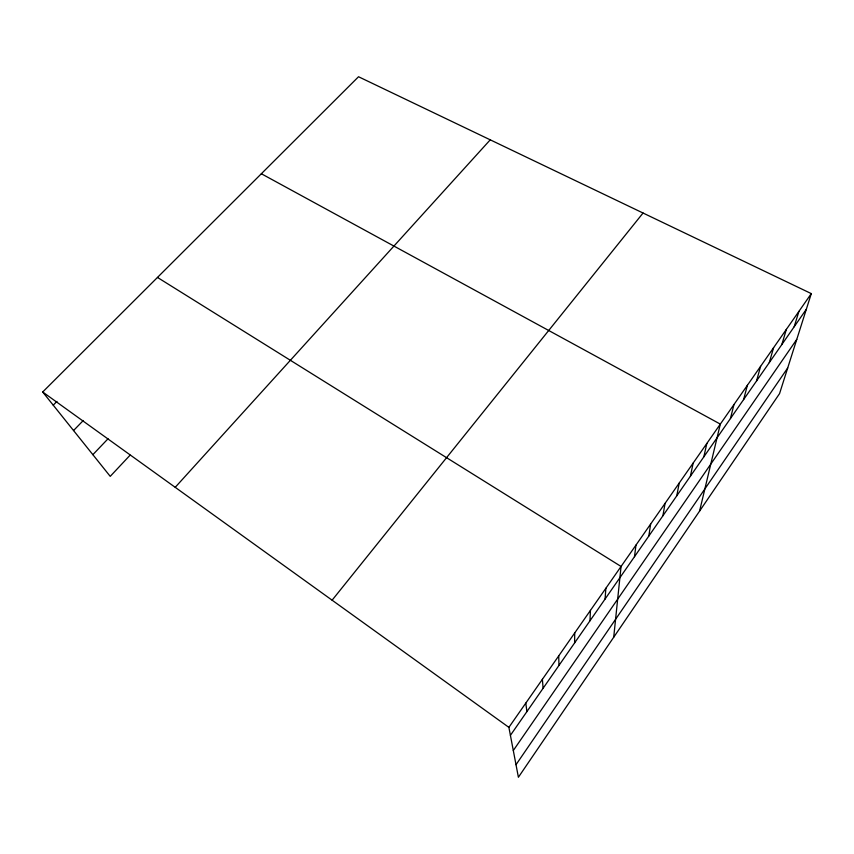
<?xml version="1.0" encoding="UTF-8"?>
<svg xmlns="http://www.w3.org/2000/svg" width="854" height="854" viewBox="0 0 854 854"><rect width="100%" height="100%" fill="white"/><g stroke="black" fill="none" stroke-linecap="round" stroke-linejoin="round"><path stroke-width="1.28" d="M574.614 642.902L574.71 632.953M589.975 620.794L590.434 610.396M605.059 599.07L605.881 588.235M613.716 637.233L621.061 566.469L157.467 277.433M634.479 556.712L635.984 545.076M648.816 536.066L650.641 524.046M662.917 515.763L665.052 503.38M676.784 495.8L679.218 483.065M690.427 476.158L693.149 463.081M703.845 456.837L706.845 443.429M699.575 511.098L720.317 424.107L261.345 173.746M730.437 418.556L733.97 404.529M743.599 399.597L747.399 385.271M756.548 380.948L760.604 366.334M769.294 362.598L773.585 347.706M781.837 344.546L786.363 329.388M794.177 326.772L798.928 311.358M811.3 293.616L779.563 393.598L518.399 777.257L508.888 727.362L42.7 391.997L358.531 76.743L811.3 293.616L508.888 727.362M516.008 764.714L787.698 367.967M513.307 750.527L796.771 339.39M510.414 735.347L806.325 309.276M332.11 600.191L643.051 213.02M175.219 487.324L490.239 139.832M130.118 455.161L110.23 476.361L42.7 391.997M92.862 454.67L108.042 438.764M73.551 430.533L83.276 420.52M53.236 405.159L56.951 401.412M525.797 703.109L526.897 711.617M542.397 679.293L543.091 688.303M558.708 655.915L558.986 665.405"/></g></svg>
